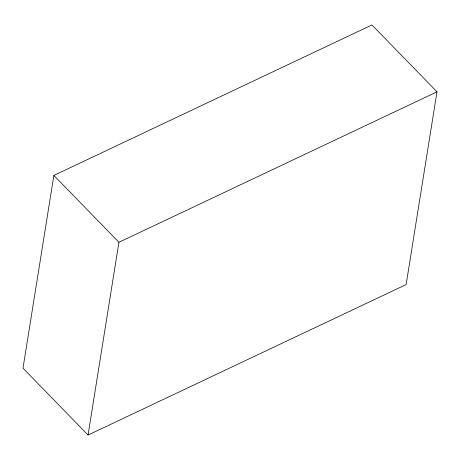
<?xml version="1.0" encoding="UTF-8"?>
<svg xmlns="http://www.w3.org/2000/svg" width="460" height="460" viewBox="0 0 460 460"><rect width="100%" height="100%" fill="white"/><g stroke="black" fill="none" stroke-linecap="round" stroke-linejoin="round"><path stroke-width="0.69" d="M53.872 175.427L23 368.178L88.055 435.045L406.128 284.573L437 91.822L371.945 24.955L53.872 175.427L118.927 242.293L88.055 435.045M118.927 242.293L437 91.822"/></g></svg>
